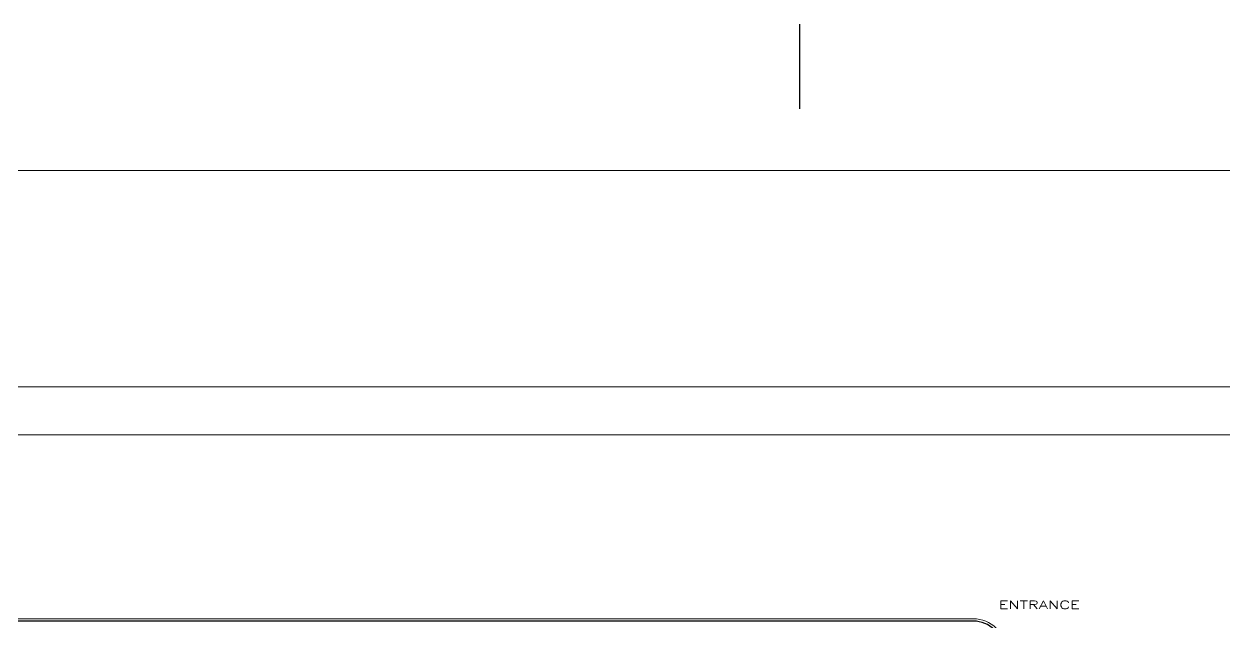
# Model space of a CAD drawing. Header units: metres. Extents: x -3195699 to -2111692, y 14290 to 146348.
# Drawn here: x -2115679 to -2114756, y 21381 to 21841 of the extents above; entities that cross this region are included whole.
import ezdxf

# ---------------------------------------------------------------- set-up
doc = ezdxf.new("R2010")
doc.units = ezdxf.units.M
doc.header["$LTSCALE"] = 500
doc.header["$MEASUREMENT"] = 0
doc.linetypes.add('CENTERX2', pattern=[4, 2.5, -0.5, 0.5, -0.5])
for name, color, linetype in [('AR-AXIS', 9, 'CENTERX2'), ('CURB-2', 8, 'CONTINUOUS'), ('TX1', 4, 'CONTINUOUS')]:
    doc.layers.add(name, color=color, linetype=linetype)
doc.layers.add('CURVE', color=8, linetype='CONTINUOUS', lineweight=18)
doc.layers.add('schematic lines', color=110, linetype='CONTINUOUS', lineweight=25)
doc.styles.add('ROMANC', font='romanc', dxfattribs={"height": 0.1})

# ---------------------------------------------------------------- blocks, each defined once
blk = doc.blocks.new('AHHMS TEMPLATE')
at = {"layer": 'AR-AXIS', "color": 8, "ltscale": 2}
blk.add_line((-1490809.53, 81994.85), (-1490809.53, 85059.97), dxfattribs=at)
at = {"layer": 'CURB-2', "color": 8}
blk.add_lwpolyline([(-1490653.24, 84564.81), (-1490653.24, 84578.04, 0.414214), (-1490676, 84600.81), (-1491543.62, 84600.81, 0.414214), (-1491566.39, 84578.04), (-1491566.39, 84564.81)], format="xyb", dxfattribs=at)
at = {"layer": 'CURVE', "color": 8}
for p, q in [((-1489450.27, 84947.24), (-1493115.29, 84947.24)), ((-1492417.36, 84781.1), (-1489468.73, 84781.1)), ((-1492417.36, 84744.18), (-1489468.73, 84744.18))]:
    blk.add_line(p, q, dxfattribs=at)
blk.add_lwpolyline([(-1490706.77, 84472.51), (-1490669.85, 84472.51, 0.414214), (-1490651.39, 84490.97), (-1490651.39, 84578.04, 0.414214), (-1490676, 84602.65), (-1491543.62, 84602.65, 0.414214), (-1491568.23, 84578.04), (-1491568.23, 84560.39)], format="xyb", dxfattribs=at)
at = {"layer": 'TX1', "color": 8, "style": 'ROMANC', "width": 1.5}
blk.add_text('ENTRANCE', height=6.153, dxfattribs=at).set_placement((-1490656.62, 84610.27))

msp = doc.modelspace()

# ---------------------------------------------------------------- block references
at = {"layer": 'schematic lines'}
msp.add_blockref('AHHMS TEMPLATE', (-624272.64, -63218.81), dxfattribs=at)

doc.saveas('drawing.dxf')
